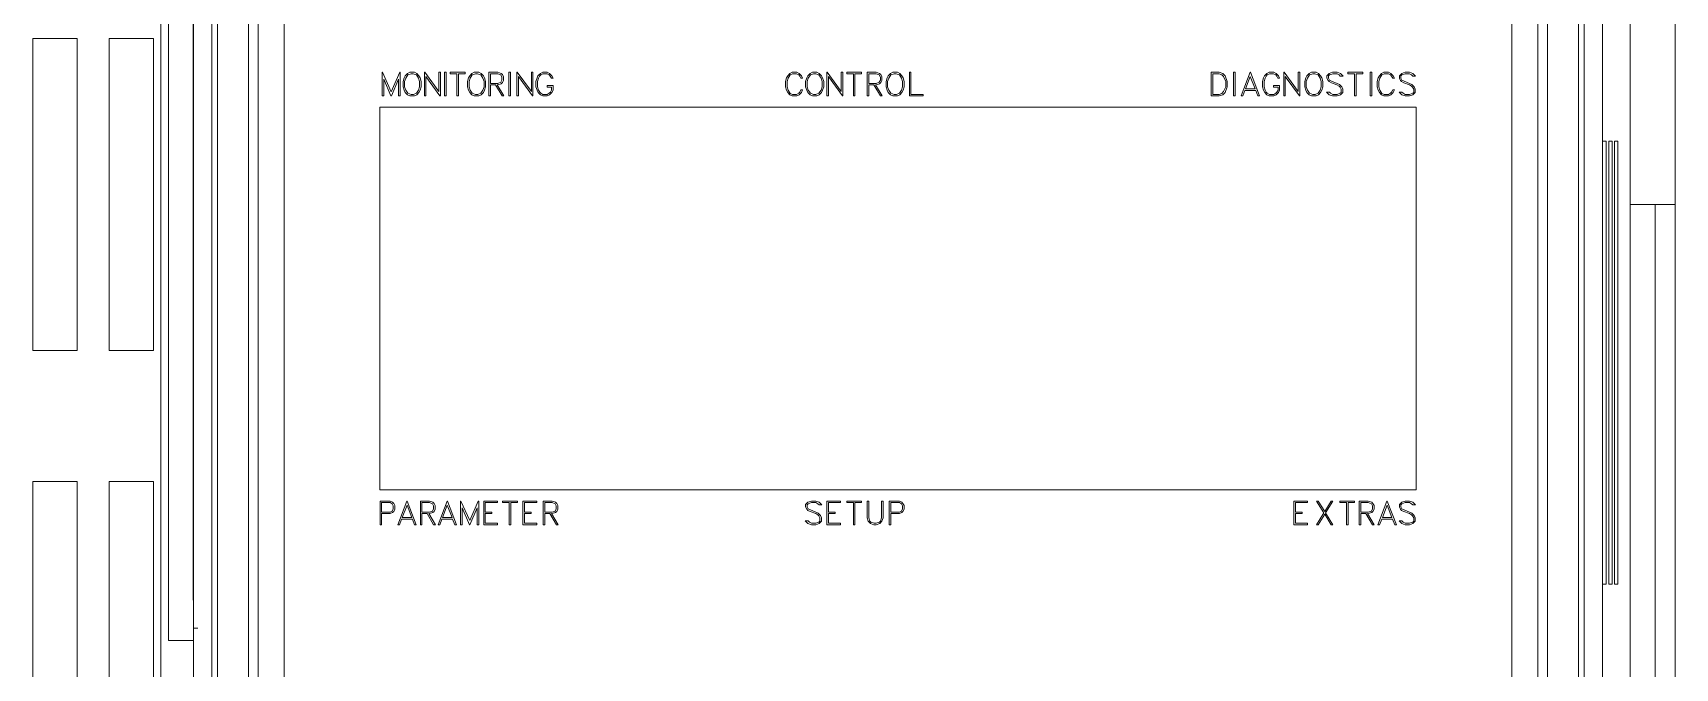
# Model space of a CAD drawing. Header units: millimetres. Extents: x 481 to 936, y 72 to 729.
# Drawn here: x 854.6 to 936.2, y 656.2 to 687.7 of the extents above; entities that cross this region are included whole.
import ezdxf

# ---------------------------------------------------------------- set-up
doc = ezdxf.new("R2010")
doc.units = ezdxf.units.MM

msp = doc.modelspace()

# ---------------------------------------------------------------- linework, layer by layer
at = {"color": 7, "linetype": 'Continuous', "lineweight": 15}
for p, q in [((860.959, 575.363), (860.959, 714.063)), ((933.959, 714.063), (933.959, 575.363)), ((936.199, 679.223), (936.199, 713.763)), ((862.588, 605.833), (862.588, 708.463)), ((932.588, 708.463), (932.588, 605.833)), ((863.5, 706.135), (863.5, 605.939)), ((863.777, 605.945), (863.777, 706.05)), ((931.398, 706.05), (931.398, 605.945)), ((931.675, 605.939), (931.675, 706.135)), ((865.315, 606.236), (865.315, 705.661)), ((865.801, 705.144), (865.801, 606.752)), ((929.374, 606.752), (929.374, 705.144)), ((929.86, 705.661), (929.86, 606.236)), ((867.086, 643.608), (867.086, 703.649)), ((928.086, 703.649), (928.086, 643.608)), ((861.331, 691.563), (861.331, 657.563)), ((862.589, 658.163), (862.589, 691.163)), ((862.559, 659.563), (862.559, 689.563)), ((854.599, 671.963), (854.599, 687.463)), ((854.599, 687.463), (856.799, 687.463)), ((856.799, 687.463), (856.799, 671.963)), ((858.399, 671.963), (858.399, 687.463)), ((858.399, 687.463), (860.599, 687.463)), ((860.599, 687.463), (860.599, 671.963)), ((871.952, 684.61), (871.952, 685.786)), ((871.952, 685.786), (871.972, 685.786)), ((871.972, 685.786), (872.403, 684.817)), ((872.03, 685.441), (872.03, 684.61)), ((872.394, 684.61), (872.03, 685.441)), ((872.403, 684.817), (872.833, 685.786)), ((872.775, 685.441), (872.411, 684.61)), ((872.775, 684.61), (872.775, 685.441)), ((872.833, 685.786), (872.853, 685.786)), ((872.853, 685.786), (872.853, 684.61)), ((872.993, 685.336), (873.049, 685.504)), ((873.049, 685.504), (873.104, 685.617)), ((873.071, 685.333), (873.125, 685.493)), ((873.104, 685.617), (873.217, 685.729)), ((873.125, 685.493), (873.232, 685.653)), ((873.217, 685.729), (873.331, 685.786)), ((873.232, 685.653), (873.39, 685.707)), ((873.331, 685.786), (873.556, 685.786)), ((873.39, 685.707), (873.497, 685.707)), ((873.497, 685.707), (873.656, 685.653)), ((873.556, 685.786), (873.671, 685.729)), ((873.656, 685.653), (873.763, 685.493)), ((873.671, 685.729), (873.783, 685.617)), ((873.763, 685.493), (873.816, 685.333)), ((873.783, 685.617), (873.838, 685.504)), ((873.838, 685.504), (873.895, 685.336)), ((874.052, 684.61), (874.052, 685.786)), ((874.052, 685.786), (874.07, 685.786)), ((874.07, 685.786), (874.767, 684.825)), ((874.826, 684.61), (874.13, 685.571)), ((874.13, 685.571), (874.13, 684.61)), ((874.767, 684.825), (874.767, 685.786)), ((874.767, 685.786), (874.846, 685.786)), ((874.846, 685.786), (874.846, 684.61)), ((875.052, 685.786), (875.13, 685.786)), ((875.052, 684.61), (875.052, 685.786)), ((875.13, 685.786), (875.13, 684.61)), ((875.338, 685.708), (875.338, 685.786)), ((875.338, 685.786), (876.075, 685.786)), ((875.667, 685.708), (875.338, 685.708)), ((875.667, 684.61), (875.667, 685.708)), ((876.075, 685.708), (875.746, 685.708)), ((875.746, 685.708), (875.746, 684.61)), ((876.075, 685.786), (876.075, 685.708)), ((876.193, 685.336), (876.249, 685.504)), ((876.249, 685.504), (876.304, 685.617)), ((876.271, 685.333), (876.325, 685.493)), ((876.304, 685.617), (876.417, 685.729)), ((876.325, 685.493), (876.432, 685.653)), ((876.417, 685.729), (876.531, 685.786)), ((876.432, 685.653), (876.59, 685.707)), ((876.531, 685.786), (876.756, 685.786)), ((876.59, 685.707), (876.697, 685.707)), ((876.697, 685.707), (876.856, 685.653)), ((876.756, 685.786), (876.871, 685.729)), ((876.856, 685.653), (876.963, 685.493)), ((876.871, 685.729), (876.983, 685.617)), ((876.963, 685.493), (877.016, 685.333)), ((876.983, 685.617), (877.038, 685.504)), ((877.038, 685.504), (877.095, 685.336)), ((877.252, 684.61), (877.252, 685.786)), ((877.252, 685.786), (877.703, 685.786)), ((877.33, 685.708), (877.699, 685.708)), ((877.33, 685.237), (877.33, 685.708)), ((877.699, 685.708), (877.856, 685.654)), ((877.703, 685.786), (877.872, 685.729)), ((877.856, 685.654), (877.908, 685.552)), ((877.872, 685.729), (877.931, 685.672)), ((877.908, 685.552), (877.908, 685.393)), ((877.931, 685.672), (877.987, 685.558)), ((877.987, 685.558), (877.987, 685.387)), ((878.252, 684.61), (878.252, 685.786)), ((878.252, 685.786), (878.33, 685.786)), ((878.33, 685.786), (878.33, 684.61)), ((878.652, 685.786), (878.67, 685.786)), ((878.652, 684.61), (878.652, 685.786)), ((878.67, 685.786), (879.367, 684.825)), ((879.426, 684.61), (878.73, 685.571)), ((878.73, 685.571), (878.73, 684.61)), ((879.367, 685.786), (879.446, 685.786)), ((879.367, 684.825), (879.367, 685.786)), ((879.446, 685.786), (879.446, 684.61)), ((879.593, 685.336), (879.649, 685.504)), ((879.649, 685.504), (879.694, 685.617)), ((879.725, 685.495), (879.671, 685.334)), ((879.694, 685.617), (879.816, 685.729)), ((879.78, 685.602), (879.725, 685.495)), ((879.831, 685.654), (879.78, 685.602)), ((879.816, 685.729), (879.93, 685.786)), ((879.937, 685.708), (879.831, 685.654)), ((879.93, 685.786), (880.156, 685.786)), ((880.15, 685.708), (879.937, 685.708)), ((880.255, 685.654), (880.15, 685.708)), ((880.156, 685.786), (880.271, 685.73)), ((880.307, 685.602), (880.255, 685.654)), ((880.271, 685.73), (880.383, 685.618)), ((880.365, 685.488), (880.307, 685.602)), ((880.448, 685.488), (880.365, 685.488)), ((880.383, 685.618), (880.448, 685.488)), ((891.993, 685.336), (892.049, 685.504)), ((892.049, 685.504), (892.103, 685.617)), ((892.125, 685.494), (892.071, 685.334)), ((892.103, 685.617), (892.216, 685.729)), ((892.231, 685.655), (892.125, 685.494)), ((892.216, 685.729), (892.33, 685.786)), ((892.337, 685.708), (892.231, 685.655)), ((892.33, 685.786), (892.556, 685.786)), ((892.55, 685.708), (892.337, 685.708)), ((892.655, 685.654), (892.55, 685.708)), ((892.556, 685.786), (892.671, 685.73)), ((892.707, 685.602), (892.655, 685.654)), ((892.671, 685.73), (892.783, 685.618)), ((892.765, 685.488), (892.707, 685.602)), ((892.848, 685.488), (892.765, 685.488)), ((892.783, 685.618), (892.848, 685.488)), ((892.993, 685.336), (893.049, 685.504)), ((893.049, 685.504), (893.104, 685.617)), ((893.071, 685.333), (893.125, 685.493)), ((893.104, 685.617), (893.217, 685.729)), ((893.125, 685.493), (893.232, 685.653)), ((893.217, 685.729), (893.331, 685.786)), ((893.232, 685.653), (893.39, 685.707)), ((893.331, 685.786), (893.556, 685.786)), ((893.39, 685.707), (893.497, 685.707)), ((893.497, 685.707), (893.656, 685.653)), ((893.556, 685.786), (893.671, 685.729)), ((893.656, 685.653), (893.763, 685.493)), ((893.671, 685.729), (893.783, 685.617)), ((893.763, 685.493), (893.816, 685.333)), ((893.783, 685.617), (893.838, 685.504)), ((893.838, 685.504), (893.895, 685.336)), ((894.052, 684.61), (894.052, 685.786)), ((894.052, 685.786), (894.07, 685.786)), ((894.07, 685.786), (894.767, 684.825)), ((894.13, 685.571), (894.13, 684.61)), ((894.826, 684.61), (894.13, 685.571)), ((894.767, 684.825), (894.767, 685.786)), ((894.767, 685.786), (894.846, 685.786)), ((894.846, 685.786), (894.846, 684.61)), ((895.038, 685.786), (895.775, 685.786)), ((895.038, 685.708), (895.038, 685.786)), ((895.367, 685.708), (895.038, 685.708)), ((895.367, 684.61), (895.367, 685.708)), ((895.775, 685.708), (895.446, 685.708)), ((895.446, 685.708), (895.446, 684.61)), ((895.775, 685.786), (895.775, 685.708)), ((896.052, 684.61), (896.052, 685.786)), ((896.052, 685.786), (896.503, 685.786)), ((896.13, 685.708), (896.499, 685.708)), ((896.13, 685.237), (896.13, 685.708)), ((896.499, 685.708), (896.656, 685.654)), ((896.503, 685.786), (896.672, 685.729)), ((896.656, 685.654), (896.708, 685.552)), ((896.672, 685.729), (896.731, 685.672)), ((896.708, 685.552), (896.708, 685.393)), ((896.731, 685.672), (896.787, 685.558)), ((896.787, 685.558), (896.787, 685.387)), ((896.993, 685.336), (897.049, 685.504)), ((897.049, 685.504), (897.104, 685.617)), ((897.071, 685.333), (897.125, 685.493)), ((897.104, 685.617), (897.217, 685.729)), ((897.125, 685.493), (897.232, 685.653)), ((897.217, 685.729), (897.331, 685.786)), ((897.232, 685.653), (897.39, 685.707)), ((897.331, 685.786), (897.556, 685.786)), ((897.39, 685.707), (897.497, 685.707)), ((897.497, 685.707), (897.656, 685.653)), ((897.556, 685.786), (897.671, 685.729)), ((897.656, 685.653), (897.763, 685.493)), ((897.671, 685.729), (897.783, 685.617)), ((897.763, 685.493), (897.816, 685.333)), ((897.783, 685.617), (897.838, 685.504)), ((897.838, 685.504), (897.895, 685.336)), ((898.152, 685.786), (898.23, 685.786)), ((898.152, 684.61), (898.152, 685.786)), ((898.23, 685.786), (898.23, 684.688)), ((913.152, 684.61), (913.152, 685.786)), ((913.152, 685.786), (913.55, 685.786)), ((913.232, 685.706), (913.537, 685.706)), ((913.232, 684.69), (913.232, 685.706)), ((913.537, 685.706), (913.676, 685.659)), ((913.55, 685.786), (913.72, 685.729)), ((913.676, 685.659), (913.766, 685.57)), ((913.72, 685.729), (913.834, 685.616)), ((913.766, 685.57), (913.866, 685.323)), ((913.834, 685.616), (913.946, 685.338)), ((914.252, 685.786), (914.33, 685.786)), ((914.252, 684.61), (914.252, 685.786)), ((914.33, 685.786), (914.33, 684.61)), ((914.632, 684.61), (915.081, 685.786)), ((914.852, 684.968), (915.09, 685.58)), ((915.081, 685.786), (915.098, 685.786)), ((915.09, 685.58), (915.328, 684.968)), ((915.098, 685.786), (915.548, 684.61)), ((915.693, 685.336), (915.749, 685.504)), ((915.749, 685.504), (915.794, 685.617)), ((915.825, 685.495), (915.771, 685.334)), ((915.794, 685.617), (915.916, 685.729)), ((915.88, 685.602), (915.825, 685.495)), ((915.931, 685.654), (915.88, 685.602)), ((915.916, 685.729), (916.03, 685.786)), ((916.037, 685.708), (915.931, 685.654)), ((916.03, 685.786), (916.256, 685.786)), ((916.25, 685.708), (916.037, 685.708)), ((916.355, 685.654), (916.25, 685.708)), ((916.256, 685.786), (916.371, 685.73)), ((916.407, 685.602), (916.355, 685.654)), ((916.371, 685.73), (916.483, 685.618)), ((916.465, 685.488), (916.407, 685.602)), ((916.548, 685.488), (916.465, 685.488)), ((916.483, 685.618), (916.548, 685.488)), ((916.752, 684.61), (916.752, 685.786)), ((916.752, 685.786), (916.77, 685.786)), ((916.77, 685.786), (917.467, 684.825)), ((917.526, 684.61), (916.83, 685.571)), ((916.83, 685.571), (916.83, 684.61)), ((917.467, 684.825), (917.467, 685.786)), ((917.467, 685.786), (917.546, 685.786)), ((917.546, 685.786), (917.546, 684.61)), ((917.793, 685.336), (917.849, 685.504)), ((917.849, 685.504), (917.904, 685.617)), ((917.871, 685.333), (917.925, 685.493)), ((917.904, 685.617), (918.017, 685.729)), ((917.925, 685.493), (918.032, 685.653)), ((918.017, 685.729), (918.131, 685.786)), ((918.032, 685.653), (918.19, 685.707)), ((918.131, 685.786), (918.356, 685.786)), ((918.19, 685.707), (918.297, 685.707)), ((918.297, 685.707), (918.456, 685.653)), ((918.356, 685.786), (918.471, 685.729)), ((918.456, 685.653), (918.563, 685.493)), ((918.471, 685.729), (918.583, 685.617)), ((918.563, 685.493), (918.616, 685.333)), ((918.583, 685.617), (918.638, 685.504)), ((918.638, 685.504), (918.695, 685.336)), ((918.895, 685.614), (919.011, 685.729)), ((918.895, 685.496), (918.895, 685.614)), ((918.951, 685.382), (918.895, 685.496)), ((919.023, 685.654), (918.974, 685.605)), ((918.974, 685.605), (918.974, 685.503)), ((918.974, 685.503), (919.026, 685.4)), ((919.011, 685.729), (919.18, 685.786)), ((919.183, 685.708), (919.023, 685.654)), ((919.18, 685.786), (919.403, 685.786)), ((919.398, 685.708), (919.183, 685.708)), ((919.503, 685.654), (919.398, 685.708)), ((919.403, 685.786), (919.572, 685.73)), ((919.561, 685.597), (919.503, 685.654)), ((919.704, 685.597), (919.561, 685.597)), ((919.572, 685.73), (919.704, 685.597)), ((919.938, 685.786), (920.675, 685.786)), ((919.938, 685.708), (919.938, 685.786)), ((920.267, 685.708), (919.938, 685.708)), ((920.267, 684.61), (920.267, 685.708)), ((920.346, 685.708), (920.346, 684.61)), ((920.675, 685.708), (920.346, 685.708)), ((920.675, 685.786), (920.675, 685.708)), ((921.052, 684.61), (921.052, 685.786)), ((921.052, 685.786), (921.13, 685.786)), ((921.13, 685.786), (921.13, 684.61)), ((921.393, 685.336), (921.449, 685.504)), ((921.449, 685.504), (921.503, 685.617)), ((921.525, 685.494), (921.471, 685.334)), ((921.503, 685.617), (921.616, 685.729)), ((921.631, 685.655), (921.525, 685.494)), ((921.616, 685.729), (921.73, 685.786)), ((921.737, 685.708), (921.631, 685.655)), ((921.73, 685.786), (921.956, 685.786)), ((921.95, 685.708), (921.737, 685.708)), ((922.055, 685.654), (921.95, 685.708)), ((921.956, 685.786), (922.071, 685.73)), ((922.107, 685.602), (922.055, 685.654)), ((922.071, 685.73), (922.183, 685.618)), ((922.165, 685.488), (922.107, 685.602)), ((922.248, 685.488), (922.165, 685.488)), ((922.183, 685.618), (922.248, 685.488)), ((922.495, 685.614), (922.611, 685.729)), ((922.495, 685.496), (922.495, 685.614)), ((922.551, 685.382), (922.495, 685.496)), ((922.623, 685.654), (922.574, 685.605)), ((922.574, 685.605), (922.574, 685.503)), ((922.574, 685.503), (922.626, 685.4)), ((922.611, 685.729), (922.78, 685.786)), ((922.783, 685.708), (922.623, 685.654)), ((922.78, 685.786), (923.003, 685.786)), ((922.998, 685.708), (922.783, 685.708)), ((923.103, 685.654), (922.998, 685.708)), ((923.003, 685.786), (923.172, 685.73)), ((923.161, 685.597), (923.103, 685.654)), ((923.304, 685.597), (923.161, 685.597)), ((923.172, 685.73), (923.304, 685.597)), ((872.993, 685.06), (872.993, 685.336)), ((873.049, 684.892), (872.993, 685.06)), ((873.104, 684.779), (873.049, 684.892)), ((873.071, 685.062), (873.071, 685.333)), ((873.125, 684.902), (873.071, 685.062)), ((873.217, 684.667), (873.104, 684.779)), ((873.232, 684.742), (873.125, 684.902)), ((873.331, 684.61), (873.217, 684.667)), ((873.39, 684.688), (873.232, 684.742)), ((873.51, 684.688), (873.39, 684.688)), ((873.656, 684.742), (873.51, 684.688)), ((873.671, 684.667), (873.556, 684.61)), ((873.763, 684.902), (873.656, 684.742)), ((873.783, 684.779), (873.671, 684.667)), ((873.816, 685.062), (873.763, 684.902)), ((873.838, 684.892), (873.783, 684.779)), ((873.816, 685.333), (873.816, 685.062)), ((873.895, 685.06), (873.838, 684.892)), ((873.895, 685.336), (873.895, 685.06)), ((876.193, 685.06), (876.193, 685.336)), ((876.249, 684.892), (876.193, 685.06)), ((876.304, 684.779), (876.249, 684.892)), ((876.271, 685.062), (876.271, 685.333)), ((876.325, 684.902), (876.271, 685.062)), ((876.417, 684.667), (876.304, 684.779)), ((876.432, 684.742), (876.325, 684.902)), ((876.531, 684.61), (876.417, 684.667)), ((876.59, 684.688), (876.432, 684.742)), ((876.71, 684.688), (876.59, 684.688)), ((876.856, 684.742), (876.71, 684.688)), ((876.871, 684.667), (876.756, 684.61)), ((876.963, 684.902), (876.856, 684.742)), ((876.983, 684.779), (876.871, 684.667)), ((877.016, 685.062), (876.963, 684.902)), ((877.038, 684.892), (876.983, 684.779)), ((877.016, 685.333), (877.016, 685.062)), ((877.095, 685.06), (877.038, 684.892)), ((877.095, 685.336), (877.095, 685.06)), ((877.699, 685.237), (877.33, 685.237)), ((877.584, 685.159), (877.33, 685.159)), ((877.33, 685.159), (877.33, 684.61)), ((877.912, 684.61), (877.584, 685.159)), ((877.668, 685.159), (877.997, 684.61)), ((877.703, 685.159), (877.668, 685.159)), ((877.856, 685.291), (877.699, 685.237)), ((877.871, 685.215), (877.703, 685.159)), ((877.908, 685.393), (877.856, 685.291)), ((877.931, 685.273), (877.871, 685.215)), ((877.987, 685.387), (877.931, 685.273)), ((879.593, 685.06), (879.593, 685.336)), ((879.65, 684.892), (879.593, 685.06)), ((879.705, 684.779), (879.65, 684.892)), ((879.671, 685.334), (879.671, 685.062)), ((879.671, 685.062), (879.725, 684.901)), ((879.818, 684.667), (879.705, 684.779)), ((879.725, 684.901), (879.781, 684.794)), ((879.781, 684.794), (879.833, 684.742)), ((879.933, 684.61), (879.818, 684.667)), ((879.833, 684.742), (879.94, 684.688)), ((879.94, 684.688), (880.155, 684.688)), ((880.147, 685.047), (880.147, 685.125)), ((880.147, 685.125), (880.446, 685.125)), ((880.367, 685.047), (880.147, 685.047)), ((880.155, 684.688), (880.26, 684.742)), ((880.275, 684.666), (880.16, 684.61)), ((880.26, 684.742), (880.313, 684.794)), ((880.389, 684.778), (880.275, 684.666)), ((880.313, 684.794), (880.367, 684.899)), ((880.367, 684.899), (880.367, 685.047)), ((880.446, 684.892), (880.389, 684.778)), ((880.446, 685.125), (880.446, 684.892)), ((891.993, 685.06), (891.993, 685.336)), ((892.049, 684.892), (891.993, 685.06)), ((892.103, 684.779), (892.049, 684.892)), ((892.071, 685.334), (892.071, 685.062)), ((892.071, 685.062), (892.125, 684.902)), ((892.216, 684.667), (892.103, 684.779)), ((892.125, 684.902), (892.231, 684.741)), ((892.33, 684.61), (892.216, 684.667)), ((892.231, 684.741), (892.337, 684.688)), ((892.337, 684.688), (892.55, 684.688)), ((892.55, 684.688), (892.655, 684.742)), ((892.671, 684.666), (892.556, 684.61)), ((892.655, 684.742), (892.707, 684.794)), ((892.783, 684.778), (892.671, 684.666)), ((892.707, 684.794), (892.765, 684.908)), ((892.765, 684.908), (892.848, 684.908)), ((892.848, 684.908), (892.783, 684.778)), ((892.993, 685.06), (892.993, 685.336)), ((893.049, 684.892), (892.993, 685.06)), ((893.104, 684.779), (893.049, 684.892)), ((893.071, 685.062), (893.071, 685.333)), ((893.125, 684.902), (893.071, 685.062)), ((893.217, 684.667), (893.104, 684.779)), ((893.232, 684.742), (893.125, 684.902)), ((893.331, 684.61), (893.217, 684.667)), ((893.39, 684.688), (893.232, 684.742)), ((893.51, 684.688), (893.39, 684.688)), ((893.656, 684.742), (893.51, 684.688)), ((893.671, 684.667), (893.556, 684.61)), ((893.763, 684.902), (893.656, 684.742)), ((893.783, 684.779), (893.671, 684.667)), ((893.816, 685.062), (893.763, 684.902)), ((893.838, 684.892), (893.783, 684.779)), ((893.816, 685.333), (893.816, 685.062)), ((893.895, 685.06), (893.838, 684.892)), ((893.895, 685.336), (893.895, 685.06)), ((896.499, 685.237), (896.13, 685.237)), ((896.384, 685.159), (896.13, 685.159)), ((896.13, 685.159), (896.13, 684.61)), ((896.712, 684.61), (896.384, 685.159)), ((896.503, 685.159), (896.468, 685.159)), ((896.468, 685.159), (896.797, 684.61)), ((896.656, 685.291), (896.499, 685.237)), ((896.671, 685.215), (896.503, 685.159)), ((896.708, 685.393), (896.656, 685.291)), ((896.731, 685.273), (896.671, 685.215)), ((896.787, 685.387), (896.731, 685.273)), ((896.993, 685.06), (896.993, 685.336)), ((897.049, 684.892), (896.993, 685.06)), ((897.104, 684.779), (897.049, 684.892)), ((897.071, 685.062), (897.071, 685.333)), ((897.125, 684.902), (897.071, 685.062)), ((897.217, 684.667), (897.104, 684.779)), ((897.232, 684.742), (897.125, 684.902)), ((897.331, 684.61), (897.217, 684.667)), ((897.39, 684.688), (897.232, 684.742)), ((897.51, 684.688), (897.39, 684.688)), ((897.656, 684.742), (897.51, 684.688)), ((897.671, 684.667), (897.556, 684.61)), ((897.763, 684.902), (897.656, 684.742)), ((897.783, 684.779), (897.671, 684.667)), ((897.816, 685.062), (897.763, 684.902)), ((897.838, 684.892), (897.783, 684.779)), ((897.816, 685.333), (897.816, 685.062)), ((897.895, 685.06), (897.838, 684.892)), ((897.895, 685.336), (897.895, 685.06)), ((898.23, 684.688), (898.834, 684.688)), ((898.834, 684.688), (898.834, 684.61)), ((913.537, 684.69), (913.232, 684.69)), ((913.676, 684.736), (913.537, 684.69)), ((913.72, 684.667), (913.55, 684.61)), ((913.766, 684.826), (913.676, 684.736)), ((913.834, 684.78), (913.72, 684.667)), ((913.866, 685.073), (913.766, 684.826)), ((913.946, 685.058), (913.834, 684.78)), ((913.866, 685.323), (913.866, 685.073)), ((913.946, 685.338), (913.946, 685.058)), ((914.822, 684.89), (914.714, 684.61)), ((915.358, 684.89), (914.822, 684.89)), ((915.328, 684.968), (914.852, 684.968)), ((915.466, 684.61), (915.358, 684.89)), ((915.693, 685.06), (915.693, 685.336)), ((915.75, 684.892), (915.693, 685.06)), ((915.805, 684.779), (915.75, 684.892)), ((915.771, 685.334), (915.771, 685.062)), ((915.771, 685.062), (915.825, 684.901)), ((915.918, 684.667), (915.805, 684.779)), ((915.825, 684.901), (915.881, 684.794)), ((915.881, 684.794), (915.933, 684.742)), ((916.033, 684.61), (915.918, 684.667)), ((915.933, 684.742), (916.04, 684.688)), ((916.04, 684.688), (916.255, 684.688)), ((916.247, 685.047), (916.247, 685.125)), ((916.247, 685.125), (916.546, 685.125)), ((916.467, 685.047), (916.247, 685.047)), ((916.255, 684.688), (916.36, 684.742)), ((916.375, 684.666), (916.26, 684.61)), ((916.36, 684.742), (916.413, 684.794)), ((916.489, 684.778), (916.375, 684.666)), ((916.413, 684.794), (916.467, 684.899)), ((916.467, 684.899), (916.467, 685.047)), ((916.546, 684.892), (916.489, 684.778)), ((916.546, 685.125), (916.546, 684.892)), ((917.793, 685.06), (917.793, 685.336)), ((917.849, 684.892), (917.793, 685.06)), ((917.904, 684.779), (917.849, 684.892)), ((917.871, 685.062), (917.871, 685.333)), ((917.925, 684.902), (917.871, 685.062)), ((918.017, 684.667), (917.904, 684.779)), ((918.032, 684.742), (917.925, 684.902)), ((918.131, 684.61), (918.017, 684.667)), ((918.19, 684.688), (918.032, 684.742)), ((918.31, 684.688), (918.19, 684.688)), ((918.456, 684.742), (918.31, 684.688)), ((918.471, 684.667), (918.356, 684.61)), ((918.563, 684.902), (918.456, 684.742)), ((918.583, 684.779), (918.471, 684.667)), ((918.616, 685.062), (918.563, 684.902)), ((918.638, 684.892), (918.583, 684.779)), ((918.616, 685.333), (918.616, 685.062)), ((918.695, 685.06), (918.638, 684.892)), ((918.695, 685.336), (918.695, 685.06)), ((919.011, 684.666), (918.878, 684.799)), ((918.878, 684.799), (919.022, 684.799)), ((919.01, 685.324), (918.951, 685.382)), ((919.122, 685.269), (919.01, 685.324)), ((919.18, 684.61), (919.011, 684.666)), ((919.022, 684.799), (919.08, 684.742)), ((919.026, 685.4), (919.131, 685.347)), ((919.08, 684.742), (919.185, 684.688)), ((919.395, 685.159), (919.122, 685.269)), ((919.131, 685.347), (919.406, 685.237)), ((919.185, 684.688), (919.399, 684.688)), ((919.503, 685.104), (919.395, 685.159)), ((919.399, 684.688), (919.559, 684.742)), ((919.572, 684.667), (919.403, 684.61)), ((919.406, 685.237), (919.519, 685.183)), ((919.555, 685.053), (919.503, 685.104)), ((919.519, 685.183), (919.632, 685.069)), ((919.608, 684.947), (919.555, 685.053)), ((919.559, 684.742), (919.608, 684.791)), ((919.687, 684.782), (919.572, 684.667)), ((919.608, 684.791), (919.608, 684.947)), ((919.632, 685.069), (919.687, 684.955)), ((919.687, 684.955), (919.687, 684.782)), ((921.393, 685.06), (921.393, 685.336)), ((921.449, 684.892), (921.393, 685.06)), ((921.503, 684.779), (921.449, 684.892)), ((921.471, 685.334), (921.471, 685.062)), ((921.471, 685.062), (921.525, 684.902)), ((921.616, 684.667), (921.503, 684.779)), ((921.525, 684.902), (921.631, 684.741)), ((921.73, 684.61), (921.616, 684.667)), ((921.631, 684.741), (921.737, 684.688)), ((921.737, 684.688), (921.95, 684.688)), ((921.95, 684.688), (922.055, 684.742)), ((922.071, 684.666), (921.956, 684.61)), ((922.055, 684.742), (922.107, 684.794)), ((922.183, 684.778), (922.071, 684.666)), ((922.107, 684.794), (922.165, 684.908)), ((922.165, 684.908), (922.248, 684.908)), ((922.248, 684.908), (922.183, 684.778)), ((922.478, 684.799), (922.622, 684.799)), ((922.611, 684.666), (922.478, 684.799)), ((922.61, 685.324), (922.551, 685.382)), ((922.722, 685.269), (922.61, 685.324)), ((922.78, 684.61), (922.611, 684.666)), ((922.622, 684.799), (922.68, 684.742)), ((922.626, 685.4), (922.731, 685.347)), ((922.68, 684.742), (922.785, 684.688)), ((922.995, 685.159), (922.722, 685.269)), ((922.731, 685.347), (923.006, 685.237)), ((922.785, 684.688), (922.999, 684.688)), ((923.103, 685.104), (922.995, 685.159)), ((922.999, 684.688), (923.159, 684.742)), ((923.172, 684.667), (923.003, 684.61)), ((923.006, 685.237), (923.119, 685.183)), ((923.155, 685.053), (923.103, 685.104)), ((923.119, 685.183), (923.232, 685.069)), ((923.208, 684.947), (923.155, 685.053)), ((923.159, 684.742), (923.208, 684.791)), ((923.287, 684.782), (923.172, 684.667)), ((923.208, 684.791), (923.208, 684.947)), ((923.232, 685.069), (923.287, 684.955)), ((923.287, 684.955), (923.287, 684.782)), ((871.836, 665.048), (871.836, 684.048)), ((871.836, 684.048), (923.336, 684.048)), ((872.03, 684.61), (871.952, 684.61)), ((872.411, 684.61), (872.394, 684.61)), ((872.853, 684.61), (872.775, 684.61)), ((873.556, 684.61), (873.331, 684.61)), ((874.13, 684.61), (874.052, 684.61)), ((874.846, 684.61), (874.826, 684.61)), ((875.13, 684.61), (875.052, 684.61)), ((875.746, 684.61), (875.667, 684.61)), ((876.756, 684.61), (876.531, 684.61)), ((877.33, 684.61), (877.252, 684.61)), ((877.997, 684.61), (877.912, 684.61)), ((878.33, 684.61), (878.252, 684.61)), ((878.73, 684.61), (878.652, 684.61)), ((879.446, 684.61), (879.426, 684.61)), ((880.16, 684.61), (879.933, 684.61)), ((892.556, 684.61), (892.33, 684.61)), ((893.556, 684.61), (893.331, 684.61)), ((894.13, 684.61), (894.052, 684.61)), ((894.846, 684.61), (894.826, 684.61)), ((895.446, 684.61), (895.367, 684.61)), ((896.13, 684.61), (896.052, 684.61)), ((896.797, 684.61), (896.712, 684.61)), ((897.556, 684.61), (897.331, 684.61)), ((898.834, 684.61), (898.152, 684.61)), ((913.55, 684.61), (913.152, 684.61)), ((914.33, 684.61), (914.252, 684.61)), ((914.714, 684.61), (914.632, 684.61)), ((915.548, 684.61), (915.466, 684.61)), ((916.26, 684.61), (916.033, 684.61)), ((916.83, 684.61), (916.752, 684.61)), ((917.546, 684.61), (917.526, 684.61)), ((918.356, 684.61), (918.131, 684.61)), ((919.403, 684.61), (919.18, 684.61)), ((920.346, 684.61), (920.267, 684.61)), ((921.13, 684.61), (921.052, 684.61)), ((921.956, 684.61), (921.73, 684.61)), ((923.003, 684.61), (922.78, 684.61)), ((923.336, 684.048), (923.336, 665.048)), ((932.779, 682.363), (932.625, 682.363)), ((932.779, 660.363), (932.779, 682.363)), ((933.061, 682.363), (932.908, 682.363)), ((932.908, 682.363), (932.908, 660.363)), ((933.061, 660.363), (933.061, 682.363)), ((933.343, 682.363), (933.19, 682.363)), ((933.19, 682.363), (933.19, 660.363)), ((933.343, 660.363), (933.343, 682.363)), ((933.959, 679.223), (936.199, 679.223)), ((933.959, 679.223), (935.199, 679.223)), ((935.199, 679.223), (935.199, 639.223)), ((936.199, 679.223), (936.199, 639.223)), ((856.799, 671.963), (854.599, 671.963)), ((860.599, 671.963), (858.399, 671.963)), ((854.599, 665.463), (856.799, 665.463)), ((854.599, 649.963), (854.599, 665.463)), ((856.799, 665.463), (856.799, 649.963)), ((858.399, 665.463), (860.599, 665.463)), ((858.399, 649.963), (858.399, 665.463)), ((860.599, 665.463), (860.599, 649.963)), ((923.336, 665.048), (871.836, 665.048)), ((871.852, 663.31), (871.852, 664.486)), ((871.852, 664.486), (872.359, 664.486)), ((871.93, 664.408), (872.353, 664.408)), ((871.93, 663.937), (871.93, 664.408)), ((872.353, 664.408), (872.456, 664.355)), ((872.359, 664.486), (872.473, 664.429)), ((872.456, 664.355), (872.508, 664.252)), ((872.473, 664.429), (872.531, 664.372)), ((872.508, 664.252), (872.508, 664.093)), ((872.531, 664.372), (872.587, 664.258)), ((872.587, 664.258), (872.587, 664.087)), ((872.732, 663.31), (873.181, 664.486)), ((872.952, 663.668), (873.19, 664.28)), ((873.181, 664.486), (873.198, 664.486)), ((873.19, 664.28), (873.428, 663.668)), ((873.198, 664.486), (873.648, 663.31)), ((873.852, 663.31), (873.852, 664.486)), ((873.852, 664.486), (874.303, 664.486)), ((873.93, 664.408), (874.299, 664.408)), ((873.93, 663.937), (873.93, 664.408)), ((874.299, 664.408), (874.456, 664.354)), ((874.303, 664.486), (874.472, 664.429)), ((874.456, 664.354), (874.508, 664.252)), ((874.472, 664.429), (874.531, 664.372)), ((874.508, 664.252), (874.508, 664.093)), ((874.531, 664.372), (874.587, 664.258)), ((874.587, 664.258), (874.587, 664.087)), ((874.732, 663.31), (875.181, 664.486)), ((874.952, 663.668), (875.19, 664.28)), ((875.181, 664.486), (875.198, 664.486)), ((875.19, 664.28), (875.428, 663.668)), ((875.198, 664.486), (875.648, 663.31)), ((875.852, 663.31), (875.852, 664.486)), ((875.852, 664.486), (875.872, 664.486)), ((875.872, 664.486), (876.303, 663.517)), ((876.303, 663.517), (876.733, 664.486)), ((876.733, 664.486), (876.753, 664.486)), ((876.753, 664.486), (876.753, 663.31)), ((877.002, 663.31), (877.002, 664.486)), ((877.002, 664.486), (877.684, 664.486)), ((877.684, 664.408), (877.08, 664.408)), ((877.08, 664.408), (877.08, 663.937)), ((877.684, 664.486), (877.684, 664.408)), ((877.938, 664.486), (878.675, 664.486)), ((877.938, 664.408), (877.938, 664.486)), ((878.267, 664.408), (877.938, 664.408)), ((878.267, 663.31), (878.267, 664.408)), ((878.346, 664.408), (878.346, 663.31)), ((878.675, 664.408), (878.346, 664.408)), ((878.675, 664.486), (878.675, 664.408)), ((878.952, 663.31), (878.952, 664.486)), ((878.952, 664.486), (879.634, 664.486)), ((879.634, 664.408), (879.03, 664.408)), ((879.03, 664.408), (879.03, 663.937)), ((879.634, 664.486), (879.634, 664.408)), ((879.952, 663.31), (879.952, 664.486)), ((879.952, 664.486), (880.403, 664.486)), ((880.03, 664.408), (880.399, 664.408)), ((880.03, 663.937), (880.03, 664.408)), ((880.399, 664.408), (880.556, 664.354)), ((880.403, 664.486), (880.572, 664.429)), ((880.556, 664.354), (880.608, 664.252)), ((880.572, 664.429), (880.631, 664.372)), ((880.608, 664.252), (880.608, 664.093)), ((880.631, 664.372), (880.687, 664.258)), ((880.687, 664.258), (880.687, 664.087)), ((892.995, 664.314), (893.111, 664.429)), ((892.995, 664.196), (892.995, 664.314)), ((893.123, 664.354), (893.074, 664.305)), ((893.074, 664.305), (893.074, 664.203)), ((893.111, 664.429), (893.28, 664.486)), ((893.283, 664.408), (893.123, 664.354)), ((893.28, 664.486), (893.503, 664.486)), ((893.498, 664.408), (893.283, 664.408)), ((893.603, 664.354), (893.498, 664.408)), ((893.503, 664.486), (893.672, 664.43)), ((893.661, 664.297), (893.603, 664.354)), ((893.804, 664.297), (893.661, 664.297)), ((893.672, 664.43), (893.804, 664.297)), ((894.052, 664.486), (894.734, 664.486)), ((894.052, 663.31), (894.052, 664.486)), ((894.734, 664.408), (894.13, 664.408)), ((894.13, 664.408), (894.13, 663.937)), ((894.734, 664.486), (894.734, 664.408)), ((895.038, 664.408), (895.038, 664.486)), ((895.038, 664.486), (895.775, 664.486)), ((895.367, 664.408), (895.038, 664.408)), ((895.367, 663.31), (895.367, 664.408)), ((895.775, 664.408), (895.446, 664.408)), ((895.446, 664.408), (895.446, 663.31)), ((895.775, 664.486), (895.775, 664.408)), ((896.052, 664.486), (896.13, 664.486)), ((896.052, 663.649), (896.052, 664.486)), ((896.13, 664.486), (896.13, 663.652)), ((896.767, 664.486), (896.846, 664.486)), ((896.767, 663.652), (896.767, 664.486)), ((896.846, 664.486), (896.846, 663.649)), ((897.152, 663.31), (897.152, 664.486)), ((897.152, 664.486), (897.659, 664.486)), ((897.23, 664.408), (897.653, 664.408)), ((897.23, 663.937), (897.23, 664.408)), ((897.653, 664.408), (897.756, 664.355)), ((897.659, 664.486), (897.773, 664.429)), ((897.756, 664.355), (897.808, 664.252)), ((897.773, 664.429), (897.831, 664.372)), ((897.808, 664.252), (897.808, 664.093)), ((897.831, 664.372), (897.887, 664.258)), ((897.887, 664.258), (897.887, 664.087)), ((917.252, 663.31), (917.252, 664.486)), ((917.252, 664.486), (917.934, 664.486)), ((917.934, 664.408), (917.33, 664.408)), ((917.33, 664.408), (917.33, 663.937)), ((917.934, 664.486), (917.934, 664.408)), ((918.384, 664.486), (918.467, 664.486)), ((918.748, 663.897), (918.384, 664.486)), ((918.467, 664.486), (918.79, 663.965)), ((918.79, 663.965), (919.113, 664.486)), ((919.196, 664.486), (918.832, 663.899)), ((919.113, 664.486), (919.196, 664.486)), ((919.538, 664.486), (920.275, 664.486)), ((919.538, 664.408), (919.538, 664.486)), ((919.867, 664.408), (919.538, 664.408)), ((919.867, 663.31), (919.867, 664.408)), ((920.275, 664.408), (919.946, 664.408)), ((919.946, 664.408), (919.946, 663.31)), ((920.275, 664.486), (920.275, 664.408)), ((920.502, 663.31), (920.502, 664.486)), ((920.502, 664.486), (920.953, 664.486)), ((920.58, 664.408), (920.949, 664.408)), ((920.58, 663.937), (920.58, 664.408)), ((920.949, 664.408), (921.106, 664.354)), ((920.953, 664.486), (921.122, 664.429)), ((921.106, 664.354), (921.158, 664.252)), ((921.122, 664.429), (921.181, 664.372)), ((921.158, 664.252), (921.158, 664.093)), ((921.181, 664.372), (921.237, 664.258)), ((921.237, 664.258), (921.237, 664.087)), ((921.432, 663.31), (921.881, 664.486)), ((921.652, 663.668), (921.89, 664.28)), ((921.881, 664.486), (921.898, 664.486)), ((921.89, 664.28), (922.128, 663.668)), ((921.898, 664.486), (922.348, 663.31)), ((922.495, 664.314), (922.611, 664.429)), ((922.495, 664.196), (922.495, 664.314)), ((922.623, 664.354), (922.574, 664.305)), ((922.574, 664.305), (922.574, 664.203)), ((922.611, 664.429), (922.78, 664.486)), ((922.783, 664.408), (922.623, 664.354)), ((922.78, 664.486), (923.003, 664.486)), ((922.998, 664.408), (922.783, 664.408)), ((923.103, 664.354), (922.998, 664.408)), ((923.003, 664.486), (923.172, 664.43)), ((923.161, 664.297), (923.103, 664.354)), ((923.304, 664.297), (923.161, 664.297)), ((923.172, 664.43), (923.304, 664.297)), ((872.353, 663.937), (871.93, 663.937)), ((872.358, 663.859), (871.93, 663.859)), ((871.93, 663.859), (871.93, 663.31)), ((872.456, 663.989), (872.353, 663.937)), ((872.473, 663.915), (872.358, 663.859)), ((872.508, 664.093), (872.456, 663.989)), ((872.531, 663.973), (872.473, 663.915)), ((872.587, 664.087), (872.531, 663.973)), ((872.922, 663.59), (872.814, 663.31)), ((873.458, 663.59), (872.922, 663.59)), ((873.428, 663.668), (872.952, 663.668)), ((873.566, 663.31), (873.458, 663.59)), ((874.299, 663.937), (873.93, 663.937)), ((874.184, 663.859), (873.93, 663.859)), ((873.93, 663.859), (873.93, 663.31)), ((874.512, 663.31), (874.184, 663.859)), ((874.303, 663.859), (874.268, 663.859)), ((874.268, 663.859), (874.597, 663.31)), ((874.456, 663.991), (874.299, 663.937)), ((874.471, 663.915), (874.303, 663.859)), ((874.508, 664.093), (874.456, 663.991)), ((874.531, 663.973), (874.471, 663.915)), ((874.587, 664.087), (874.531, 663.973)), ((874.922, 663.59), (874.814, 663.31)), ((875.458, 663.59), (874.922, 663.59)), ((875.428, 663.668), (874.952, 663.668)), ((875.566, 663.31), (875.458, 663.59)), ((876.294, 663.31), (875.93, 664.141)), ((875.93, 664.141), (875.93, 663.31)), ((876.675, 664.141), (876.311, 663.31)), ((876.675, 663.31), (876.675, 664.141)), ((877.08, 663.937), (877.409, 663.937)), ((877.409, 663.859), (877.08, 663.859)), ((877.08, 663.859), (877.08, 663.388)), ((877.409, 663.937), (877.409, 663.859)), ((879.03, 663.937), (879.359, 663.937)), ((879.359, 663.859), (879.03, 663.859)), ((879.03, 663.859), (879.03, 663.388)), ((879.359, 663.937), (879.359, 663.859)), ((880.399, 663.937), (880.03, 663.937)), ((880.284, 663.859), (880.03, 663.859)), ((880.03, 663.859), (880.03, 663.31)), ((880.612, 663.31), (880.284, 663.859)), ((880.403, 663.859), (880.368, 663.859)), ((880.368, 663.859), (880.697, 663.31)), ((880.556, 663.991), (880.399, 663.937)), ((880.571, 663.915), (880.403, 663.859)), ((880.608, 664.093), (880.556, 663.991)), ((880.631, 663.973), (880.571, 663.915)), ((880.687, 664.087), (880.631, 663.973)), ((893.111, 663.366), (892.978, 663.499)), ((892.978, 663.499), (893.122, 663.499)), ((893.051, 664.082), (892.995, 664.196)), ((893.11, 664.024), (893.051, 664.082)), ((893.074, 664.203), (893.126, 664.1)), ((893.222, 663.969), (893.11, 664.024)), ((893.122, 663.499), (893.18, 663.442)), ((893.126, 664.1), (893.231, 664.047)), ((893.18, 663.442), (893.285, 663.388)), ((893.495, 663.859), (893.222, 663.969)), ((893.231, 664.047), (893.506, 663.937)), ((893.603, 663.804), (893.495, 663.859)), ((893.499, 663.388), (893.659, 663.442)), ((893.506, 663.937), (893.619, 663.883)), ((893.655, 663.753), (893.603, 663.804)), ((893.619, 663.883), (893.732, 663.769)), ((893.708, 663.647), (893.655, 663.753)), ((893.659, 663.442), (893.708, 663.491)), ((893.787, 663.482), (893.672, 663.367)), ((893.708, 663.491), (893.708, 663.647)), ((893.732, 663.769), (893.787, 663.655)), ((893.787, 663.655), (893.787, 663.482)), ((894.13, 663.937), (894.459, 663.937)), ((894.13, 663.859), (894.13, 663.388)), ((894.459, 663.859), (894.13, 663.859)), ((894.459, 663.937), (894.459, 663.859)), ((896.108, 663.48), (896.052, 663.649)), ((896.223, 663.367), (896.108, 663.48)), ((896.13, 663.652), (896.184, 663.492)), ((896.184, 663.492), (896.234, 663.442)), ((896.234, 663.442), (896.395, 663.388)), ((896.502, 663.388), (896.663, 663.442)), ((896.663, 663.442), (896.713, 663.492)), ((896.789, 663.48), (896.675, 663.367)), ((896.713, 663.492), (896.767, 663.652)), ((896.846, 663.649), (896.789, 663.48)), ((897.653, 663.937), (897.23, 663.937)), ((897.658, 663.859), (897.23, 663.859)), ((897.23, 663.859), (897.23, 663.31)), ((897.756, 663.989), (897.653, 663.937)), ((897.773, 663.915), (897.658, 663.859)), ((897.808, 664.093), (897.756, 663.989)), ((897.831, 663.973), (897.773, 663.915)), ((897.887, 664.087), (897.831, 663.973)), ((917.33, 663.937), (917.659, 663.937)), ((917.659, 663.859), (917.33, 663.859)), ((917.33, 663.859), (917.33, 663.388)), ((917.659, 663.937), (917.659, 663.859)), ((918.384, 663.31), (918.748, 663.897)), ((918.79, 663.831), (918.467, 663.31)), ((919.113, 663.31), (918.79, 663.831)), ((918.832, 663.899), (919.196, 663.31)), ((920.949, 663.937), (920.58, 663.937)), ((920.834, 663.859), (920.58, 663.859)), ((920.58, 663.859), (920.58, 663.31)), ((921.162, 663.31), (920.834, 663.859)), ((920.953, 663.859), (920.918, 663.859)), ((920.918, 663.859), (921.247, 663.31)), ((921.106, 663.991), (920.949, 663.937)), ((921.121, 663.915), (920.953, 663.859)), ((921.158, 664.093), (921.106, 663.991)), ((921.181, 663.973), (921.121, 663.915)), ((921.237, 664.087), (921.181, 663.973)), ((921.622, 663.59), (921.514, 663.31)), ((922.158, 663.59), (921.622, 663.59)), ((922.128, 663.668), (921.652, 663.668)), ((922.266, 663.31), (922.158, 663.59)), ((922.611, 663.366), (922.478, 663.499)), ((922.478, 663.499), (922.622, 663.499)), ((922.551, 664.082), (922.495, 664.196)), ((922.61, 664.024), (922.551, 664.082)), ((922.574, 664.203), (922.626, 664.1)), ((922.722, 663.969), (922.61, 664.024)), ((922.622, 663.499), (922.68, 663.442)), ((922.626, 664.1), (922.731, 664.047)), ((922.68, 663.442), (922.785, 663.388)), ((922.995, 663.859), (922.722, 663.969)), ((922.731, 664.047), (923.006, 663.937)), ((923.103, 663.804), (922.995, 663.859)), ((922.999, 663.388), (923.159, 663.442)), ((923.006, 663.937), (923.119, 663.883)), ((923.155, 663.753), (923.103, 663.804)), ((923.119, 663.883), (923.232, 663.769)), ((923.208, 663.647), (923.155, 663.753)), ((923.159, 663.442), (923.208, 663.491)), ((923.287, 663.482), (923.172, 663.367)), ((923.208, 663.491), (923.208, 663.647)), ((923.232, 663.769), (923.287, 663.655)), ((923.287, 663.655), (923.287, 663.482)), ((871.93, 663.31), (871.852, 663.31)), ((872.814, 663.31), (872.732, 663.31)), ((873.648, 663.31), (873.566, 663.31)), ((873.93, 663.31), (873.852, 663.31)), ((874.597, 663.31), (874.512, 663.31)), ((874.814, 663.31), (874.732, 663.31)), ((875.648, 663.31), (875.566, 663.31)), ((875.93, 663.31), (875.852, 663.31)), ((876.311, 663.31), (876.294, 663.31)), ((876.753, 663.31), (876.675, 663.31)), ((877.684, 663.31), (877.002, 663.31)), ((877.08, 663.388), (877.684, 663.388)), ((877.684, 663.388), (877.684, 663.31)), ((878.346, 663.31), (878.267, 663.31)), ((879.634, 663.31), (878.952, 663.31)), ((879.03, 663.388), (879.634, 663.388)), ((879.634, 663.388), (879.634, 663.31)), ((880.03, 663.31), (879.952, 663.31)), ((880.697, 663.31), (880.612, 663.31)), ((893.28, 663.31), (893.111, 663.366)), ((893.503, 663.31), (893.28, 663.31)), ((893.285, 663.388), (893.499, 663.388)), ((893.672, 663.367), (893.503, 663.31)), ((894.734, 663.31), (894.052, 663.31)), ((894.13, 663.388), (894.734, 663.388)), ((894.734, 663.388), (894.734, 663.31)), ((895.446, 663.31), (895.367, 663.31)), ((896.392, 663.31), (896.223, 663.367)), ((896.505, 663.31), (896.392, 663.31)), ((896.395, 663.388), (896.502, 663.388)), ((896.675, 663.367), (896.505, 663.31)), ((897.23, 663.31), (897.152, 663.31)), ((917.934, 663.31), (917.252, 663.31)), ((917.33, 663.388), (917.934, 663.388)), ((917.934, 663.388), (917.934, 663.31)), ((918.467, 663.31), (918.384, 663.31)), ((919.196, 663.31), (919.113, 663.31)), ((919.946, 663.31), (919.867, 663.31)), ((920.58, 663.31), (920.502, 663.31)), ((921.247, 663.31), (921.162, 663.31)), ((921.514, 663.31), (921.432, 663.31)), ((922.348, 663.31), (922.266, 663.31)), ((922.78, 663.31), (922.611, 663.366)), ((923.003, 663.31), (922.78, 663.31)), ((922.785, 663.388), (922.999, 663.388)), ((923.172, 663.367), (923.003, 663.31)), ((932.625, 660.363), (932.779, 660.363)), ((932.908, 660.363), (933.061, 660.363)), ((933.19, 660.363), (933.343, 660.363)), ((862.559, 659.563), (862.588, 659.563)), ((861.331, 657.563), (862.588, 657.563)), ((862.588, 657.563), (862.588, 605.463))]:
    msp.add_line(p, q, dxfattribs=at)
msp.add_open_spline([(862.589, 658.163), (862.599, 658.163), (862.616, 658.163), (862.744, 658.163), (862.791, 658.163)], degree=3, knots=[0, 0, 0, 0, 0.632864, 1, 1, 1, 1], dxfattribs=at)

doc.saveas('drawing.dxf')
